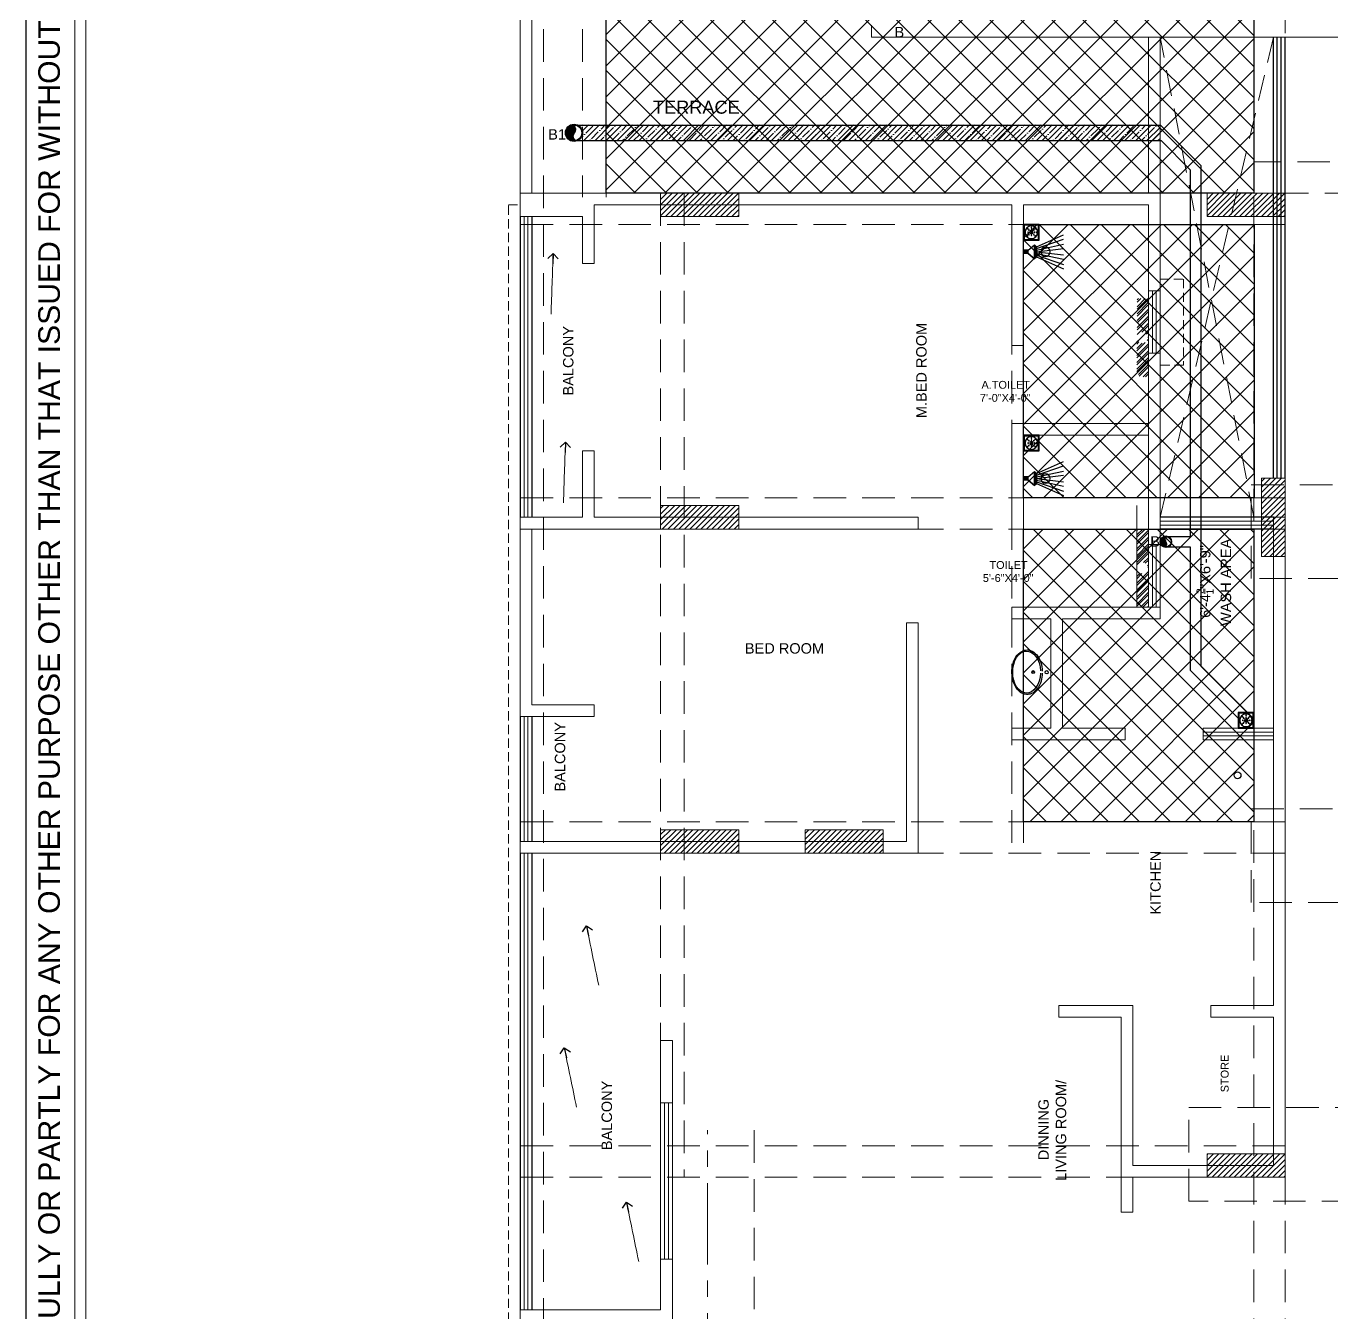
# Model space of a CAD drawing. Header units: inches. Extents: x 1807 to 67852, y 1160 to 20242.
# Drawn here: x 16490 to 16992, y 8974 to 9468 of the extents above; entities that cross this region are included whole.
import ezdxf

# ---------------------------------------------------------------- set-up
doc = ezdxf.new("R2010")
doc.units = ezdxf.units.IN
doc.header["$MEASUREMENT"] = 0
doc.linetypes.add('CENTER', pattern=[2, 1.25, -0.25, 0.25, -0.25])
doc.linetypes.add('DASHED', pattern=[0.75, 0.5, -0.25])
doc.layers.get('0').update_dxf_attribs({"lineweight": 20})
for name, color, linetype, lineweight in [('$TD_AUDIT_GENERATED_(67B1F)', 8, 'Continuous', 15), ('02WINDOW & DOTTED', 8, 'Continuous', 20), ('4 upvc pip', 5, 'Continuous', 30), ('4 upvc pip hatch', 6, 'Continuous', 5), ('4. UPCV', 6, 'Continuous', 30), ('A-HATCH', 252, 'Continuous', 13), ('AP_TEXT', 7, 'Continuous', 13), ('Bathing', 3, 'Continuous', 30), ('BLOCK', 7, 'Continuous', 0), ('column_01', 7, 'Continuous', 18), ('Dummy wall', 8, 'Continuous', 18), ('HATCH', 8, 'Continuous', 0), ('N.WALL', 7, 'Continuous', 25), ('PROJ.', 8, 'DASHED', 20), ('RAILING', 8, 'Continuous', 25), ('Railing 01', 8, 'Continuous', 18), ('SHOP TEXT', 7, 'Continuous', 15), ('SUNK', 216, 'Continuous', 30), ('SUNK HTACH', 165, 'Continuous', 15), ('wall', 7, 'Continuous', 20), ('WINDOW', 8, 'Continuous', 15)]:
    doc.layers.add(name, color=color, linetype=linetype, lineweight=lineweight)
doc.styles.add('Krupalu', font='arial.ttf', dxfattribs={"height": 8})
doc.styles.add('Krupalu 1', font='arial.ttf')
doc.dimstyles.new('Krupalu', dxfattribs={"dimtxt": 4, "dimasz": 4, "dimexe": 0, "dimexo": 0, "dimgap": 0.09, "dimtad": 0, "dimtoh": 1, "dimdec": 0, "dimzin": 3, "dimdsep": 46, "dimlunit": 4, "dimtxsty": 'Krupalu', "dimblk": 'DOTSMALL', "dimcen": 0, "dimse1": 1, "dimse2": 1, "dimclrd": 256, "dimclre": 256, "dimclrt": 7, "dimadec": 0, "dimazin": 0, "dimtfac": 1, "dimtdec": 0, "dimtofl": 0, "dimtmove": 1, "dimatfit": 0, "dimldrblk": 'OPEN90', "dimfxl": 1, "dimtolj": 1, "dimtzin": 0, "dimlwd": -1, "dimarcsym": 0})
pattern_1 = [(45, (-2883.811179141252, 0), (-1.060660171779821, 1.060660171779821), [])]
pattern_2 = [(225, (108474.4963731053, 21437.02916329858), (-1.325825214724774, 1.325825214724774), []), (225, (108474.4963731053, 21436.14527982343), (-1.325825214724774, 1.325825214724774), [])]
pattern_3 = [(45.00000000000001, (11951.29836738746, -55328.92698113223), (-5.966213466261491, 5.966213466261491), []), (135, (11951.29836738746, -55328.92698113223), (-5.966213466261491, -5.966213466261491), [])]

# ---------------------------------------------------------------- blocks, each defined once
blk = doc.blocks.new('dfhtutrut')
at = {"layer": 'HATCH'}
h = blk.add_hatch(dxfattribs=at)
h.set_pattern_fill('ANSI31', color=256, scale=12, style=0)
h.set_pattern_definition(pattern_1)
h.paths.add_polyline_path([(142145.4290197874, -630262.4774956577), (142175.4290198345, -630262.477495187), (142175.4290197353, -630253.47749518), (142145.4290196715, -630253.4774956562)])
h = blk.add_hatch(dxfattribs=at)
h.set_pattern_fill('ANSI31', color=256, scale=12, style=0)
h.set_pattern_definition(pattern_1)
h.paths.add_polyline_path([(142385.4290195042, -630262.4774923091), (142355.4290194571, -630262.4774918383), (142355.4290195563, -630253.4774918313), (142385.4290196201, -630253.4774923075)])
h = blk.add_hatch(dxfattribs=at)
h.set_pattern_fill('ANSI31', color=256, scale=12, style=0)
h.set_pattern_definition(pattern_1)
h.paths.add_polyline_path([(142376.4290202602, -630362.9774957297), (142376.429020731, -630392.9774957767), (142385.429020738, -630392.9774956775), (142385.4290202618, -630362.9774956137)])
h = blk.add_hatch(dxfattribs=at)
h.set_pattern_fill('ANSI31', color=256, scale=12, style=0)
h.set_pattern_definition(pattern_1)
h.paths.add_polyline_path([(142145.4290198385, -630382.477493898), (142175.4290198856, -630382.4774934272), (142175.4290197864, -630373.4774934202), (142145.4290197226, -630373.4774938965)])
h = blk.add_hatch(dxfattribs=at)
h.set_pattern_fill('ANSI31', color=256, scale=12, style=0)
h.set_pattern_definition(pattern_1)
h.paths.add_polyline_path([(142145.4290205156, -630506.977495697), (142175.4290205626, -630506.9774952262), (142175.4290204634, -630497.9774952192), (142145.4290203996, -630497.9774956955)])
h = blk.add_hatch(dxfattribs=at)
h.set_pattern_fill('ANSI31', color=256, scale=12, style=0)
h.set_pattern_definition(pattern_1)
h.paths.add_polyline_path([(142230.9290191861, -630506.977496561), (142200.9290191391, -630506.9774960902), (142200.9290192383, -630497.9774960832), (142230.9290193021, -630497.9774965595)])
h = blk.add_hatch(dxfattribs=at)
h.set_pattern_fill('ANSI31', color=256, scale=12, style=0)
h.set_pattern_definition(pattern_1)
h.paths.add_polyline_path([(142385.4290204016, -630622.4774952042), (142355.4290203545, -630622.4774956706), (142355.4290204524, -630631.4774956775), (142385.4290205162, -630631.4774952057)])
at = {"layer": 'column_01'}
for points in [[(142145.4290197874, -630262.4774956577), (142175.4290198345, -630262.477495187), (142175.4290197353, -630253.47749518), (142145.4290196715, -630253.4774956562)], [(142385.4290195042, -630262.4774923091), (142355.4290194571, -630262.4774918383), (142355.4290195563, -630253.4774918313), (142385.4290196201, -630253.4774923075)], [(142376.4290202602, -630362.9774957297), (142376.429020731, -630392.9774957767), (142385.429020738, -630392.9774956775), (142385.4290202618, -630362.9774956137)], [(142145.4290198385, -630382.477493898), (142175.4290198856, -630382.4774934272), (142175.4290197864, -630373.4774934202), (142145.4290197226, -630373.4774938965)], [(142145.4290205156, -630506.977495697), (142175.4290205626, -630506.9774952262), (142175.4290204634, -630497.9774952192), (142145.4290203996, -630497.9774956955)], [(142230.9290191861, -630506.977496561), (142200.9290191391, -630506.9774960902), (142200.9290192383, -630497.9774960832), (142230.9290193021, -630497.9774965595)], [(142385.4290204016, -630622.4774952042), (142355.4290203545, -630622.4774956706), (142355.4290204524, -630631.4774956775), (142385.4290205162, -630631.4774952057)]]:
    blk.add_lwpolyline(points, close=True, dxfattribs=at)
blk = doc.blocks.new('rwrwq')
at = {"layer": 'Bathing'}
for points in [[(19894.37203204799, -3202.340139237341), (19894.37203204799, -3196.340139237341), (19900.37203204799, -3196.340139237341), (19900.37203204799, -3202.340139237341)], [(19894.64703204798, -3202.065139237201), (19894.64703204798, -3196.615139237247), (19900.09703204799, -3196.615139237247), (19900.09703204799, -3202.065139237201)]]:
    blk.add_lwpolyline(points, close=True, dxfattribs=at)
for centre, radius in [((19897.37203204799, -3199.340139237355), 2.421044871691265), ((19895.50019133168, -3199.340139237355), 0.1287538472970482), ((19895.92520902531, -3197.893316214764), 0.1287538472970482), ((19895.92520902531, -3200.786962259974), 0.1287538472970482), ((19896.22368872772, -3199.340139237355), 0.1287538472970482), ((19896.41583037584, -3198.383937565223), 0.1287538472970482), ((19896.41583037584, -3200.296340909472), 0.1287538472970482), ((19896.86680024385, -3199.340139237355), 0.1287538472970482), ((19896.93864527541, -3198.906752464658), 0.1287538472970482), ((19896.93864527541, -3199.773526009761), 0.1287538472970482), ((19897.37203204799, -3198.109556690519), 0.1287538472970482), ((19897.37203204799, -3198.109556690519), 0.1287538472970482), ((19897.37203204799, -3198.83381198644), 0.1287538472970482), ((19897.37203204799, -3198.83381198644), 0.1287538472970482), ((19897.37203204799, -3199.340139237355), 0.1287538472970482), ((19897.37203204799, -3199.846466488007), 0.1287538472970482), ((19897.37203204799, -3199.846466488007), 0.1287538472970482), ((19897.37203204799, -3200.570721783957), 0.1287538472970482), ((19897.37203204799, -3200.570721783957), 0.1287538472970482), ((19897.37203204799, -3201.278879867829), 0.1287538472970482), ((19897.37203204799, -3201.278879867829), 0.1287538472970482), ((19897.80541882057, -3198.906752464658), 0.1287538472970482), ((19897.80541882057, -3199.773526009761), 0.1287538472970482), ((19897.8772638521, -3199.340139237355), 0.1287538472970482), ((19898.32823372013, -3198.383937565223), 0.1287538472970482), ((19898.32823372013, -3200.296340909472), 0.1287538472970482), ((19898.52037536825, -3199.340139237355), 0.1287538472970482), ((19898.81885507066, -3197.893316214764), 0.1287538472970482), ((19898.81885507066, -3200.786962259974), 0.1287538472970482)]:
    blk.add_circle(centre, radius, dxfattribs=at)
blk = doc.blocks.new('Shower')
at = {"layer": 'Bathing'}
h = blk.add_hatch(color=256, dxfattribs=at)
h.paths.add_polyline_path([(60267.41833196791, -3620.431860871338), (60268.65211769909, -3620.431860871395), (60268.65211769909, -3618.635292511739), (60267.4183319679, -3618.635292511768)])
h.paths.add_polyline_path([(60270.15766957924, -3623.625805427511), (60270.72500750469, -3622.804406799856), (60265.34544216232, -3622.804406799798), (60266.14786777544, -3623.625805427511)])
at = {"layer": 'Bathing', "ltscale": 3}
for p, q in [((60266.14786777544, -3623.625805427511), (60261.50000510409, -3633.999999717096)), ((60266.7830998716, -3623.625805427511), (60263.15139451563, -3633.999999717096)), ((60267.4183319679, -3623.625805427511), (60265.16633575584, -3633.999999717096)), ((60267.4183319679, -3620.431860871395), (60265.34544216236, -3622.804406799798)), ((60265.34544216236, -3622.804406799798), (60266.14786777544, -3623.625805427511)), ((60270.72500750468, -3622.804406799856), (60265.34544216236, -3622.804406799798)), ((60266.14786777544, -3623.625805427511), (60270.15766957925, -3623.625805427511)), ((60268.03522483353, -3623.625805427511), (60266.80128588562, -3633.999999717096)), ((60267.4183319679, -3620.431860871395), (60267.4183319679, -3618.635292511739)), ((60268.65211769909, -3618.635292511739), (60267.4183319679, -3618.635292511739)), ((60268.65211769898, -3618.635292511739), (60267.4183319679, -3618.635292511768)), ((60268.65211769909, -3620.431860871395), (60267.4183319679, -3620.431860871395)), ((60268.65211769898, -3620.431860871395), (60267.4183319679, -3620.431860871338)), ((60268.03522483352, -3623.625805427511), (60269.26916378141, -3633.999999717096)), ((60268.65211769909, -3620.431860871395), (60268.65211769909, -3618.635292511739)), ((60268.65211769909, -3620.431860871395), (60270.72500750473, -3622.804406799798)), ((60268.65211769914, -3623.625805427511), (60270.90411391117, -3633.999999717096)), ((60269.28734979543, -3623.625805427511), (60272.91905515142, -3633.999999717096)), ((60269.92258189157, -3623.625805427511), (60274.57044456293, -3633.999999717096)), ((60270.15766957925, -3623.625805427511), (60270.72500750473, -3622.804406799798))]:
    blk.add_line(p, q, dxfattribs=at)
for points in [[(60267.41833196787, -3620.431860871395), (60265.34544216223, -3622.804406799798)], [(60270.72500750468, -3622.804406799856), (60268.65211769898, -3620.431860871395)]]:
    blk.add_lwpolyline(points, dxfattribs=at)
blk.add_circle((60268.03522483353, -3627.043608548456), 1.779722321782173, dxfattribs=at)
blk = doc.blocks.new('_DotSmall')
at = {"color": 0, "linetype": 'ByBlock', "const_width": 0.5}
blk.add_lwpolyline([(-0.0625, 0, 1), (0.0625, 0, 1)], format="xyb", close=True, dxfattribs=at)
blk = doc.blocks.new('_Open90')
at = {"color": 0, "linetype": 'ByBlock', "lineweight": -2}
for p, q in [((0, 0), (-1, 0)), ((-0.5, 0.5), (0, 0)), ((0, 0), (-0.5, -0.5))]:
    blk.add_line(p, q, dxfattribs=at)
blk = doc.blocks.new('zw$137B')
at = {"layer": '$TD_AUDIT_GENERATED_(67B1F)', "linetype": 'DASHED', "lineweight": -2, "ltscale": 25}
for p, q in [((-572.9988513979188, 94.49999984470196), (-572.9988513979188, -1139.999999958207)), ((-563.9988513979188, 94.49999984470196), (-563.9988513979188, -1139.999999958207)), ((-548.9999999417341, 94.49999984470196), (-548.9999999417341, -270.0013424876379)), ((-539.9999999417341, 94.49999984470196), (-539.9999999417341, -270.0013424876379)), ((394.5000001612934, -256.4988514493452), (-290.9988480072061, -256.4988514493452)), ((-278.9999996192055, -268.5000000044238), (-573.0011516119994, -268.5000000044238)), ((-518.9988517975435, -268.5011481945403), (-518.9988517975435, -646.4999999981374)), ((-509.9988517975435, -268.5011481945403), (-509.9988517975435, -646.4999999981374)), ((292.4999999714491, -268.4988514493452), (-290.9988480072061, -268.4988514493452)), ((-278.9999996192055, -280.5000000044238), (-573.0011516119994, -280.5000000044238)), ((-278.9988480072061, -385.500000155298), (-573, -385.500000155298)), ((-278.9988480072061, -397.500000155298), (-573, -397.500000155298)), ((-278.9988480072061, -509.9999999452848), (-573, -509.9999999452848)), ((-278.9988480072061, -521.9999999452848), (-573, -521.9999999452848)), ((-278.9988480072061, -634.4999999981374), (-573, -634.4999999981374)), ((-278.9988480072061, -646.4999999981374), (-573, -646.4999999981374))]:
    blk.add_line(p, q, dxfattribs=at)
at = {"layer": '$TD_AUDIT_GENERATED_(67B1F)', "color": 1, "linetype": 'DASHED', "lineweight": -2, "ltscale": 25}
for p, q in [((-316.0288677171111, -619.7500483838228), (310.1641438384186, -619.7500483838066)), ((-316.0288677171111, -655.7500483838228), (-316.0288677171111, -619.7500483838228)), ((310.1641438384186, -655.7500483838066), (-316.0288677171111, -655.7500483838228))]:
    blk.add_line(p, q, dxfattribs=at)
at = {"layer": '$TD_AUDIT_GENERATED_(67B1F)', "linetype": 'DASHED', "lineweight": -2, "ltscale": 25}
for points in [[(-290.9988480072061, -1144.500574246282), (-290.9988480072061, -148.4999999729916)], [(-278.9988480072061, -1144.500574246282), (-278.9988480072061, -148.4999999729916)], [(-573, -277.5011481421534), (-573, -268.5011481421534)], [(-383.9988513988501, -280.5000000044238), (-383.9988513988501, -521.9999999452848)], [(-379.4988513988501, -280.5000000044238), (-379.4988513988501, -521.9999999452848)], [(-518.9999996029364, -628.500000811182), (-518.9988517975435, -780.0000005643815)], [(-482.9988514340366, -628.5000008152565), (-482.9988494528225, -780.0000001046574)]]:
    blk.add_lwpolyline(points, dxfattribs=at)
at = {"layer": '$TD_AUDIT_GENERATED_(67B1F)', "color": 1, "linetype": 'DASHED', "lineweight": -2, "ltscale": 25}
for points in [[(-292.0288677170975, -380.500048384979), (286.1641438383895, -380.500048384979), (286.1641438383895, -416.500048384979), (-292.0288677170975, -416.500048384979)], [(-292.0288677171111, -505.000048384979), (286.1641438383895, -505.000048384979), (286.1641438383895, -541.000048384979), (-292.0288677171111, -541.000048384979)]]:
    blk.add_lwpolyline(points, close=True, dxfattribs=at)
at = {"layer": '$TD_AUDIT_GENERATED_(67B1F)', "linetype": 'CENTER', "lineweight": -2, "ltscale": 25}
blk.add_lwpolyline([(-500.9988518654136, -780.0000003400492), (-500.9988498841994, -628.5000005798647)], dxfattribs=at)

msp = doc.modelspace()

# ---------------------------------------------------------------- hatches: boundary and pattern name
at = {"layer": '4 upvc pip hatch', "ltscale": 10}
h = msp.add_hatch(dxfattribs=at)
h.set_pattern_fill('ANSI31', color=256, scale=3, style=0)
h.set_pattern_definition([(315, (-46983.61509418753, 150153.3405935586), (-0.2651650429449554, -0.2651650429449554), [])])
edge = h.paths.add_edge_path()
edge.add_spline(control_points=[(16700.7685501268, 9430.371115640566), (16701.18523922637, 9429.807175263417), (16702.20978645414, 9428.420569397978), (16699.94065027278, 9426.363030803626), (16700.93150997032, 9424.965721892197), (16701.3331161691, 9424.399377411992)], knot_values=[0, 0, 0, 0, 1.259254292856843, 3.096230486813582, 4.348223097679245, 4.348223097679245, 4.348223097679245, 4.348223097679245], degree=3, periodic=0)
edge.add_arc((16700.98113017746, 9427.378656831865), 3, 180, 276.73795711866546, ccw=False)
edge.add_arc((16700.98113017746, 9427.378656831865), 3, 94.06338523190618, 180, ccw=False)
at = {"layer": '4 upvc pip hatch'}
h = msp.add_hatch(dxfattribs=at)
h.set_pattern_fill('ANSI35', color=256, scale=12, style=0)
h.set_pattern_definition([(45, (-7059.60635938761, 284.3511120190597), (-2.121320343559642, 2.121320343559643), []), (45, (-7057.485039047609, 284.3511120190597), (-2.121320343559642, 2.121320343559643), [3.75, -0.75, 0, -0.75])])
h.paths.add_polyline_path([(16704.28113017746, 9424.394552725898), (16926.28227877957, 9424.394552725898), (16926.28227877957, 9430.394552725898), (16704.28113017746, 9430.394552725898)])
at = {"layer": '4 upvc pip hatch', "ltscale": 10}
h = msp.add_hatch(dxfattribs=at)
h.set_pattern_fill('ANSI31', color=256, scale=1.999999999999999, angle=180.0000000001173, style=0)
h.set_pattern_definition([(135, (60021.93585329084, -84542.61441343522), (0.1767766952966368, 0.1767766952966369), [])])
edge = h.paths.add_edge_path()
edge.add_spline(control_points=[(16928.62170249466, 9272.28851675608), (16928.34390976162, 9271.912556504649), (16927.66087827644, 9270.988152594353), (16929.17363573068, 9269.61646019812), (16928.51306259899, 9268.684920923833), (16928.24532513313, 9268.30735793703)], knot_values=[0, 0, 0, 0, 1.259254292856843, 3.096230486813582, 4.348223097679245, 4.348223097679245, 4.348223097679245, 4.348223097679245], degree=3, periodic=0)
edge.add_arc((16928.47998246089, 9270.293544216946), 1.999999999999999, 83.26204288146253, 180.0000000001043)
edge.add_arc((16928.47998246089, 9270.293544216946), 1.999999999999999, 180.0000000001043, 265.9366147681012)
h = msp.add_hatch(dxfattribs=at)
h.set_pattern_fill('ANSI31', color=256, scale=1.999999999999999, angle=180.0000000001173, style=0)
h.set_pattern_definition([(135, (60021.93585329084, -84542.61441351811), (0.1767766952966368, 0.1767766952966369), [])])
edge = h.paths.add_edge_path()
edge.add_spline(control_points=[(16928.62170249466, 9272.288516838968), (16928.34390976162, 9271.912556587535), (16927.66087827644, 9270.98815267724), (16929.17363573068, 9269.616460281008), (16928.51306259899, 9268.684921006721), (16928.24532513313, 9268.307358019918)], knot_values=[0, 0, 0, 0, 1.259254292856843, 3.096230486813582, 4.348223097679245, 4.348223097679245, 4.348223097679245, 4.348223097679245], degree=3, periodic=0)
edge.add_arc((16928.47998246089, 9270.293544299833), 1.999999999999999, 83.26204288146253, 180.0000000001043)
edge.add_arc((16928.47998246089, 9270.293544299833), 1.999999999999999, 180.0000000001043, 265.9366147681012)
at = {"layer": 'Dummy wall', "ltscale": 10}
h = msp.add_hatch(dxfattribs=at)
h.set_pattern_fill('ANSI32', color=256, scale=5, angle=270, style=0)
h.set_pattern_definition(pattern_2)
h.paths.add_polyline_path([(16917.28227588302, 9345.693146632642), (16917.28227588302, 9344.142951381273), (16917.28227588302, 9335.520220609238), (16918.41526782982, 9333.674890596361), (16921.78227588311, 9333.674890596361), (16921.78227588298, 9342.674890564434), (16921.78227588298, 9363.674890596361), (16921.42368403987, 9363.674890596361), (16921.42368403987, 9349.440154534026, -0.0916162614194295), (16921.56509219674, 9348.674890596361, -1), (16917.28227588302, 9348.674890596361)])
h = msp.add_hatch(dxfattribs=at)
h.set_pattern_fill('ANSI32', color=256, scale=5, angle=270, style=0)
h.set_pattern_definition(pattern_2)
h.paths.add_polyline_path([(16917.42368403987, 9363.674890596361), (16917.42368403987, 9349.440154534004, -0.6880721096036829), (16921.42368403987, 9349.440154534026), (16921.42368403987, 9363.674890596361)])
h = msp.add_hatch(dxfattribs=at)
h.set_pattern_fill('ANSI32', color=256, scale=5, angle=270, style=0)
h.set_pattern_definition(pattern_2)
h.paths.add_polyline_path([(16921.78227588304, 9275.174891237548), (16917.28227588304, 9275.174891237548), (16917.28227571701, 9264.618382075865), (16917.28227569402, 9263.156635036252), (16917.28227564712, 9260.174895939432, -2.414213535522352), (16919.42368380398, 9258.03348774889, -0.4081784772964397), (16917.28227564643, 9260.130681227725), (16917.28227560023, 9257.193156775338), (16917.28227557585, 9255.64296151703), (16917.28227541121, 9245.174890907321), (16921.78227588304, 9245.174891237548), (16921.78227588304, 9269.174890596361)])
at = {"layer": 'SUNK HTACH', "ltscale": 10}
h = msp.add_hatch(dxfattribs=at)
h.set_pattern_fill('ANSI37', color=1, scale=67.5, style=0)
h.set_pattern_definition(pattern_3)
h.paths.add_polyline_path([(16713.28113023572, 9512.173743139865), (16962.28228217025, 9512.173743139865), (16962.28228217025, 9404.174890512397), (16713.28113023572, 9404.174890512397)])
h = msp.add_hatch(dxfattribs=at)
h.set_pattern_fill('ANSI37', color=1, scale=67.5, style=0)
h.set_pattern_definition(pattern_3)
h.paths.add_polyline_path([(16873.78227877957, 9392.174890512397), (16962.35107874914, 9392.174890512397), (16962.35107874914, 9287.174890361523), (16873.78227877957, 9287.174890361523)])
h = msp.add_hatch(dxfattribs=at)
h.set_pattern_fill('ANSI37', color=1, scale=67.5, style=0)
h.set_pattern_definition(pattern_3)
h.paths.add_polyline_path([(16873.78227877861, 9275.17489050774), (16962.28228217025, 9275.17489050774), (16962.28228217025, 9162.674890571536), (16873.78227877861, 9162.674890571536)])

# ---------------------------------------------------------------- linework, layer by layer
at = {"layer": '02WINDOW & DOTTED', "linetype": 'DASHED', "ltscale": 20}
for p, q in [((16962.28227811783, 9279.67489050774), (16926.28227877957, 9464.173743139865)), ((16969.78227788398, 9464.173743139865), (16926.28227877945, 9279.67489050774))]:
    msp.add_line(p, q, dxfattribs=at)
at = {"layer": '4 upvc pip'}
msp.add_lwpolyline([(16490.39278698429, 9838.79226470621), (18913.59404890365, 9838.79226470621), (18913.59404890365, 8125.417635068383), (16490.39278698429, 8125.417635068383)], close=True, dxfattribs=at)
at = {"layer": '4. UPCV', "ltscale": 10}
for p, q in [((16700.98312489553, 9430.378656168714), (16926.29817533675, 9430.378656168714)), ((16941.86034918804, 9414.816482317425), (16926.28227877957, 9430.394552725898)), ((16700.98312489553, 9424.378656168714), (16926.64132108726, 9424.378656168714)), ((16937.86034918804, 9413.159628067933), (16926.62542453007, 9424.394552725898)), ((16937.86034918804, 9413.159628067933), (16937.86034918804, 9272.293544216946)), ((16941.86034918804, 9414.816482317425), (16941.86034918804, 9222.546221266826)), ((16928.47998246089, 9272.293544216946, -3.907853122517682), (16937.86034918804, 9272.293544216946)), ((16928.47998246089, 9268.29354438272, -3.907853122517682), (16937.86034918804, 9268.29354438272)), ((16937.86034918804, 9268.29354438272), (16937.86034918804, 9220.889367017337)), ((16956.28228217026, 9202.467434035134), (16937.86034918804, 9220.889367017337)), ((16959.73167994715, 9204.674890507737), (16941.86034918804, 9222.546221266826))]:
    msp.add_line(p, q, dxfattribs=at)
for centre, radius in [((16700.98113017746, 9427.378656831865), 3.3), ((16700.98113017746, 9427.378656831865), 3), ((16928.47998246089, 9270.293544216946, -3.907853122517682), 2.199999999999999), ((16928.47998246089, 9270.293544299833, -3.907853122517682), 2.199999999999999), ((16928.47998246089, 9270.293544216946, -3.907853122517682), 1.999999999999999), ((16928.47998246089, 9270.293544299833, -3.907853122517682), 1.999999999999999)]:
    msp.add_circle(centre, radius, dxfattribs=at)
for points, knots in [([(16700.7685501268, 9430.371115640566), (16701.18523913786, 9429.807175383505), (16702.20978410183, 9428.42056934214), (16699.94065262436, 9426.363030841763), (16700.93151005435, 9424.965721773848), (16701.3331161691, 9424.399377411992)], [0, 0, 0, 0, 1.888881036914295, 4.644344532956827, 6.522333056650295, 6.522333056650295, 6.522333056650295, 6.522333056650295]), ([(16928.62170249466, 9272.28851675608, -3.907853122517682), (16928.3439098502, 9271.912556624744, -3.907853122517681), (16927.66088062872, 9270.988152538526, -3.907853122517682), (16929.17363337914, 9269.616460236224, -3.90785312251768), (16928.51306251499, 9268.684920805475, -3.907853122517683), (16928.24532513313, 9268.30735793703, -3.907853122517682)], [0, 0, 0, 0, 1.259253890504481, 3.096229289575368, 4.348221507847407, 4.348221507847407, 4.348221507847407, 4.348221507847407]), ([(16928.62170249466, 9272.288516838968, -3.907853122517682), (16928.3439098502, 9271.912556707632, -3.907853122517681), (16927.66088062872, 9270.988152621414, -3.907853122517682), (16929.17363337914, 9269.61646031911, -3.90785312251768), (16928.51306251499, 9268.684920888367, -3.907853122517683), (16928.24532513313, 9268.307358019918, -3.907853122517682)], [0, 0, 0, 0, 1.259253890504481, 3.096229289575368, 4.348221507847407, 4.348221507847407, 4.348221507847407, 4.348221507847407])]:
    msp.add_open_spline(points, degree=3, knots=knots, dxfattribs=at)
at = {"layer": 'A-HATCH'}
for points in [[(18847.84627468929, 9820.026733048175), (16552.06076870601, 9820.026733048275, 0.4142135623730951), (16509.15831864219, 9777.124282984372), (16509.15831864219, 8191.165409282758, 0.4142135623730951), (16556.1405611985, 8144.183166726254), (18844.78709949119, 8144.183166726254, 0.4142135623730953), (18894.82851724576, 8194.224584480915), (18894.82851724576, 9773.044490491833, 0.4142135623730951)], [(18847.84627468929, 9815.856614902006), (16552.06076870601, 9815.85661490208, 0.4142135623730951), (16513.32843678819, 9777.124282984372), (16513.32843678819, 8191.165409282758, 0.4142135623730951), (16556.1405611985, 8148.353284872497), (18844.78709949119, 8148.353284872497, 0.4142135623731504), (18890.6583990995, 8194.224584480915), (18890.6583990995, 9773.044490491833, 0.4142135623731546)]]:
    msp.add_lwpolyline(points, format="xyb", close=True, dxfattribs=at)
at = {"layer": 'AP_TEXT'}
msp.add_line((16943.50664282767, 9250.31595037054), (16943.50664282767, 9252.162801042927), dxfattribs=at)
at = {"layer": 'Bathing'}
for centre, radius in [((16877.4460137717, 9220.215808330424), 0.5477062227527695), ((16877.4460137717, 9220.215808330424), 0.4032960061653105), ((16882.66674130981, 9220.15607106415), 0.6155345738159739)]:
    msp.add_circle(centre, radius, dxfattribs=at)
at = {"layer": 'Bathing', "extrusion": (-2.764237678960602e-10, -0.0005301243182328594, 0.9999998594840939)}
msp.add_circle((16956.01510160011, 9180.568861374622, -4.415475722691402), 1.323438652761297, dxfattribs=at)
at = {"layer": 'Bathing', "extrusion": (0, 0, -1)}
msp.add_ellipse((16874.93429887615, 9220.215808330424), major_axis=(1.484532673765726e-10, 8.056748866623227), ratio=0.663757989353429, start_param=1.630195805320444, end_param=7.796446130066879, dxfattribs=at)
at = {"layer": 'Bathing'}
for points, knots in [([(16880.96858185943, 9219.83058882688), (16880.94030544805, 9218.783477811812), (16880.78134362679, 9217.743886918382), (16880.16832212557, 9215.647863242746), (16879.66867156729, 9214.620145193738), (16878.40077155977, 9212.957308651385), (16877.63074402491, 9212.32167170252), (16876.18488059632, 9211.702835935488), (16875.54763586857, 9211.585063873412), (16874.28148340696, 9211.651739851775), (16873.65485255743, 9211.835738648282), (16872.49015891328, 9212.46965385016), (16871.95154254898, 9212.918282385188), (16871.00366443992, 9214.022975855247), (16870.59395682349, 9214.67915656927), (16869.77861598178, 9216.472186183293), (16869.46310901435, 9217.692004144395), (16869.21819008541, 9220.212686332728), (16869.28907675052, 9221.51206723039), (16869.80615090678, 9223.944495140897), (16870.25176048576, 9225.076359872211), (16871.44985310297, 9226.955690557457), (16872.20329052032, 9227.703820702474), (16873.70558580695, 9228.530702425021), (16874.41557636208, 9228.722086069843), (16875.12755164824, 9228.722086069843)], [1.610972373639783, 1.610972373639783, 1.610972373639783, 1.610972373639783, 1.985827239866159, 1.985827239866159, 2.425310698292767, 2.425310698292767, 2.864794156719375, 2.864794156719375, 3.176532129011759, 3.176532129011759, 3.488270101304142, 3.488270101304142, 3.800008073596525, 3.800008073596525, 4.111746045888909, 4.111746045888909, 4.567037032492656, 4.567037032492656, 5.022328019096402, 5.022328019096402, 5.477619005700146, 5.477619005700146, 5.932909992303892, 5.932909992303892, 6.283185307179585, 6.283185307179585, 6.283185307179585, 6.283185307179585]), ([(16875.12755164824, 9228.722086069843), (16875.59077148189, 9228.722086069843), (16876.0537220609, 9228.641833068657), (16877.36055632131, 9228.185214685713), (16878.15525575893, 9227.60340599899), (16879.48117166088, 9226.029318702844), (16880.01479644046, 9225.036793110397), (16880.73117824455, 9222.879785251076), (16880.93021803635, 9221.727405064012), (16880.96694322251, 9220.563809020066)], [0, 0, 0, 0, 0.2278934061597285, 0.2278934061597285, 0.6673768645863363, 0.6673768645863363, 1.106860323012944, 1.106860323012944, 1.523520708206541, 1.523520708206541, 1.523520708206541, 1.523520708206541])]:
    msp.add_open_spline(points, degree=3, knots=knots, dxfattribs=at)
at = {"layer": 'PROJ.', "ltscale": 7}
for points in [[(16680.28227877957, 8970.67489050774), (16675.78227877957, 8970.67489050774), (16675.78227877957, 9399.67489050774), (16680.28227877957, 9399.67489050774)], [(16926.28227877957, 9371.17489050774), (16935.28227877957, 9371.17489050774), (16935.28227877957, 9338.17489050774), (16926.28227877957, 9338.17489050774)]]:
    msp.add_lwpolyline(points, dxfattribs=at)
at = {"layer": 'RAILING'}
for p, q in [((16969.78227788396, 9294.67488984196), (16969.78227788398, 9464.173743139865)), ((16971.28227788396, 9294.674889861286), (16971.28227788398, 9464.173743139865)), ((16972.78227788396, 9294.67488988061), (16972.78227788398, 9464.173743139865)), ((16974.28227788396, 9294.674889899936), (16974.28227788398, 9464.173743139865)), ((16680.28227877957, 9395.17489050774), (16680.28227877957, 9279.67489050774)), ((16684.78227877957, 9395.17489050774), (16684.78227877957, 9279.67489050774)), ((16969.78227877957, 9279.67489050774), (16926.28227877945, 9279.67489050774)), ((16969.78227877957, 9275.17489050774), (16926.28227877945, 9275.17489050774)), ((16680.28227877957, 9203.17489050774), (16680.28227877957, 9155.17489050774)), ((16684.78227877957, 9203.17489050774), (16684.78227877957, 9155.17489050774)), ((16680.28227877957, 9150.67489050774), (16680.28227877957, 8975.17489050774)), ((16684.78227877957, 9150.67489050774), (16684.78227877957, 8975.17489050774))]:
    msp.add_line(p, q, dxfattribs=at)
at = {"layer": 'Railing 01'}
for p, q in [((16681.78227877957, 9395.17489050774), (16681.78227877957, 9279.67489050774)), ((16683.28227877957, 9395.17489050774), (16683.28227877957, 9279.67489050774)), ((16969.78227877957, 9278.17489050774), (16926.28227877945, 9278.17489050774)), ((16969.78227877957, 9276.67489050774), (16926.28227877945, 9276.67489050774)), ((16681.78227877957, 9203.17489050774), (16681.78227877957, 9155.17489050774)), ((16683.28227877957, 9203.17489050774), (16683.28227877957, 9155.17489050774)), ((16681.78227877957, 9150.67489050774), (16681.78227877957, 8975.17489050774)), ((16683.28227877957, 9150.67489050774), (16683.28227877957, 8975.17489050774))]:
    msp.add_line(p, q, dxfattribs=at)
at = {"layer": 'SUNK'}
for points in [[(16713.28113023572, 9512.173743139865), (16962.28228217025, 9512.173743139865), (16962.28228217025, 9404.174890512397), (16713.28113023572, 9404.174890512397)], [(16873.78227877957, 9392.174890512397), (16962.35107874914, 9392.174890512397), (16962.35107874914, 9287.174890361523), (16873.78227877957, 9287.174890361523)], [(16873.78227877861, 9275.17489050774), (16962.28228217025, 9275.17489050774), (16962.28228217025, 9162.674890571536), (16873.78227877861, 9162.674890571536)]]:
    msp.add_lwpolyline(points, close=True, dxfattribs=at)
at = {"layer": 'wall'}
for p, q in [((16680.28112882218, 9512.173743139865), (16680.28112882218, 9404.17489050774)), ((16684.78112882218, 9512.173743139865), (16684.78112882218, 9404.17489050774)), ((16815.28112882215, 9468.673743139865), (16815.28112882215, 9464.173743139865)), ((17118.28112882218, 9464.173743139865), (16815.28112882218, 9464.173743139865)), ((16921.78227877957, 9404.17489050774), (16921.78227877957, 9464.173743139865)), ((16926.28227877957, 9404.17489050774), (16926.28227877957, 9464.173743139865)), ((16926.28227877957, 9404.17489050774), (16680.28227877957, 9404.17489050774)), ((16680.28227877957, 9395.17489050774), (16680.28227877957, 9404.17489050774)), ((16926.28227877957, 9366.67489050774), (16926.28227877957, 9404.17489050774)), ((16708.78227877957, 9399.67489050774), (16708.78227877957, 9377.17489050774)), ((16869.28227877957, 9399.67489050774), (16708.78227877968, 9399.67489050774)), ((16869.28227877957, 9399.67489050774), (16869.28227877957, 9345.67489050774)), ((16921.78227877957, 9399.67489050774), (16873.78227877957, 9399.67489050774)), ((16873.78227877957, 9399.67489050774), (16873.78227877957, 9345.67489050774)), ((16921.78227877957, 9366.67489050774), (16921.78227877957, 9399.67489050774)), ((16704.28227877968, 9395.17489050774), (16680.28227877957, 9395.17489050774)), ((16704.28227877957, 9395.17489050774), (16704.28227877957, 9377.17489050774)), ((16704.28227877957, 9377.17489050774), (16708.78227877968, 9377.17489050774)), ((16926.28227877957, 9366.67489050774), (16921.78227877945, 9366.67489050774)), ((16873.78227877957, 9345.67489050774), (16869.28227877957, 9345.67489050774)), ((16921.78227588327, 9269.174891237548, -4), (16921.78227877968, 9342.67489050774)), ((16926.28227877957, 9342.67489050774), (16921.78227877957, 9342.67489050774)), ((16926.28227588269, 9269.174891237548, -4), (16926.28227877957, 9342.67489050774)), ((16921.78227877968, 9315.67489050774), (16869.28227877957, 9315.67489050774)), ((16869.28227877957, 9315.67489050774), (16869.28227877957, 9275.17489050774)), ((16921.78227877968, 9311.17489050774), (16873.78227877957, 9311.17489050774)), ((16873.78227877957, 9311.17489050774), (16873.78227877957, 9275.17489050774)), ((16704.28227877957, 9305.17489050774), (16708.78227877968, 9305.17489050774)), ((16704.28227877945, 9305.17489050774), (16704.28227877945, 9279.67489050774)), ((16708.78227877957, 9305.17489050774), (16708.78227877957, 9279.67489050774)), ((16917.2822787798, 9245.17489050774), (16917.28227877968, 9284.186247706559)), ((16680.28227877957, 9279.67489050774), (16680.28227877957, 9203.17489050774)), ((16704.28227877945, 9279.67489050774), (16680.28227877957, 9279.67489050774)), ((16833.28227877945, 9275.17489050774), (16684.78227877957, 9275.17489050774)), ((16684.78227877957, 9275.17489050774), (16684.78227877957, 9207.67489050774)), ((16833.28227877945, 9279.67489050774), (16708.78227877957, 9279.67489050774)), ((16833.28227877957, 9279.67489050774), (16833.28227877957, 9275.17489050774)), ((16873.78227877957, 9275.17489050774), (16869.28227877957, 9275.17489050774)), ((16969.78227877957, 9279.67489050774), (16974.28227877957, 9279.67489050774)), ((16969.78227877957, 9279.67489050774), (16969.78227877957, 9092.17489050774)), ((16974.28227877957, 9279.67489050774), (16974.28227877957, 9026.17489050774)), ((16926.28227588304, 9269.174891237548, -4), (16921.78227588304, 9269.174891237548, -4)), ((16921.78227877957, 9245.17489050774), (16869.28227877957, 9245.17489050774)), ((16869.28227877968, 9245.17489050774), (16869.28227877957, 9240.674890500522)), ((16921.78227877957, 9245.17489050774), (16921.78227588304, 9245.174891237548, -4)), ((16926.28227588292, 9245.174891237548, -4), (16921.78227588304, 9245.174891237548, -4)), ((16926.28227877957, 9240.67489050774), (16926.28227588292, 9245.174891237548, -4)), ((16884.28227877957, 9240.67489050774), (16869.28227877957, 9240.67489050774)), ((16884.28227877957, 9240.67489050774), (16884.28227877957, 9198.67489050774)), ((16926.28227877957, 9240.67489050774), (16888.78227877957, 9240.67489050774)), ((16888.78227877957, 9240.67489050774), (16888.78227877957, 9198.67489050774)), ((16833.28227877945, 9239.17489050774), (16828.78227877957, 9239.17489050774)), ((16828.78227877957, 9239.17489050774), (16828.78227877957, 9155.17489050774)), ((16833.28227877957, 9239.17489050774), (16833.28227877957, 9150.67489050774)), ((16708.78227877957, 9207.67489050774), (16684.78227877957, 9207.67489050774)), ((16708.78227877957, 9207.67489050774), (16708.78227877957, 9203.17489050774)), ((16708.78227877968, 9203.17489050774), (16680.28227877957, 9203.17489050774)), ((16869.28227877957, 9198.67489050774), (16884.28227877968, 9198.67489050774)), ((16869.28227877957, 9198.674890471419), (16869.28227877957, 9194.17489050774)), ((16888.78227877968, 9198.67489050774), (16912.78227877957, 9198.67489050774)), ((16912.78227877957, 9198.67489050774), (16912.78227877957, 9194.17489050774)), ((16942.78227877957, 9198.67489050774), (16942.78227877957, 9194.17489050774)), ((16869.28227877957, 9194.17489050774), (16912.78227877957, 9194.17489050774)), ((16828.78227877957, 9155.17489050774), (16680.28227877957, 9155.17489050774)), ((16680.28227877957, 9150.67489050774), (16680.28227877957, 9155.17489050774)), ((16833.28227877957, 9150.67489050774), (16680.28227877957, 9150.67489050774)), ((16887.28227877957, 9092.17489050774), (16915.78227877957, 9092.17489050774)), ((16887.28227877957, 9092.174890500522), (16887.28227877957, 9087.67489050774)), ((16915.78227877957, 9092.17489050774), (16915.78227877945, 9030.67489050774)), ((16945.78227877957, 9092.17489050774), (16945.78227877957, 9087.67489050774)), ((16945.78227877957, 9092.17489050774), (16969.78227877957, 9092.17489050774)), ((16887.28227877957, 9087.67489050774), (16911.28227877957, 9087.67489050774)), ((16911.28227877957, 9087.67489050774), (16911.28227877945, 9012.67489050774)), ((16945.78227877957, 9087.67489050774), (16969.78227877957, 9087.67489050774)), ((16969.78227877957, 9087.67489050774), (16969.78227877957, 9030.67489050774)), ((16738.78227877957, 9078.67489050774), (16734.28227877957, 9078.67489050774)), ((16734.28227877957, 9078.67489050774), (16734.28227877957, 9054.67489050774)), ((16738.78227877957, 9078.67489050774), (16738.78227877968, 9054.67489050774)), ((16738.78227877957, 9054.67489050774), (16734.28227877968, 9054.67489050774)), ((16915.78227877945, 9030.67489050774), (16969.78227877957, 9030.67489050774)), ((16915.78227877945, 9026.17489050774), (16974.28227877957, 9026.17489050774)), ((16915.78227877945, 9026.17489050774), (16915.78227877945, 9012.67489050774)), ((16911.28227877957, 9012.67489050774), (16915.78227877957, 9012.67489050774)), ((16738.78227877957, 8994.67489050774), (16734.28227877968, 8994.67489050774)), ((16734.28227877957, 8994.67489050774), (16734.28227877957, 8975.17489050774)), ((16738.78227877968, 8994.67489050774), (16738.78227877957, 8970.67489050774)), ((16680.28227877957, 8975.17489050774), (16734.28227877957, 8975.17489050774)), ((16680.28227877957, 8975.17489050774), (16680.28227877957, 8966.17489050774))]:
    msp.add_line(p, q, dxfattribs=at)
at = {"layer": 'WINDOW'}
for p, q in [((16921.78227877957, 9342.67489050774), (16921.78227877957, 9366.67489050774)), ((16923.28227877957, 9342.67489050774), (16923.28227877957, 9366.67489050774)), ((16924.78227877957, 9342.67489050774), (16924.78227877957, 9366.67489050774)), ((16926.28227877957, 9342.67489050774), (16926.28227877957, 9366.67489050774)), ((16921.78227588304, 9245.174891237548, -4), (16921.78227588304, 9269.174891237548, -4)), ((16923.28227588304, 9245.174891237548, -4), (16923.28227588304, 9269.174891237548, -4)), ((16924.78227588304, 9245.174891237548, -4), (16924.78227588304, 9269.174891237548, -4)), ((16926.28227588304, 9245.174891237548, -4), (16926.28227588304, 9269.174891237548, -4)), ((16942.78227877957, 9198.67489050774), (16969.78227877957, 9198.67489050774)), ((16942.78227877957, 9197.17489050774), (16969.78227877957, 9197.17489050774)), ((16942.78227877957, 9195.67489050774), (16969.78227877957, 9195.67489050774)), ((16942.78227877957, 9194.17489050774), (16969.78227877957, 9194.17489050774)), ((16734.28227877957, 9054.67489050774), (16734.28227877968, 8994.67489050774)), ((16735.78227877957, 9054.67489050774), (16735.78227877968, 8994.67489050774)), ((16737.28227877957, 9054.67489050774), (16737.28227877968, 8994.67489050774)), ((16738.78227877957, 9054.67489050774), (16738.78227877968, 8994.67489050774))]:
    msp.add_line(p, q, dxfattribs=at)

# ---------------------------------------------------------------- block references
at = {"layer": '$TD_AUDIT_GENERATED_(67B1F)'}
msp.add_blockref('zw$137B', (17253.28113017746, 9672.67489051682), dxfattribs=at)
at = {"layer": 'Bathing', "xscale": -1}
for name, p, rotation in [('rwrwq', (13677.44213954226, 29286.54692256039), 89.9999999999999), ('Shower', (13255.14698337128, 69649.7101154298), 89.99999999999994), ('rwrwq', (13677.44213664572, 29205.54692264436), 89.99999999999991), ('Shower', (13255.14698337124, 69562.60188161183), 89.99999999999994), ('rwrwq', (13759.94214293294, 29099.04692255574), 89.9999999999999)]:
    msp.add_blockref(name, p, dxfattribs=dict(at, rotation=rotation))
at = {"layer": 'column_01'}
msp.add_blockref('dfhtutrut', (-125411.1467417362, 639657.6523855136), dxfattribs=at)

# ---------------------------------------------------------------- texts
at = {"layer": '4. UPCV', "ltscale": 10, "style": 'Krupalu 1'}
for s, p in [('B', (16824.18790272311, 9464.050446888927)), ('B1', (16691.0718845454, 9424.77366931318)), ('B', (16922.48941637342, 9268.41306728455, -3.907853122517682)), ('B', (16922.48941637342, 9268.413067367437, -3.907853122517682))]:
    msp.add_text(s, height=4, dxfattribs=at).set_placement(p)
at = {"layer": 'AP_TEXT', "style": 'Krupalu 1'}
for s, height, p in [('BALCONY', 4, (16700.76674100608, 9326.461694299505)), ('M.BED ROOM', 4, (16836.50229453042, 9317.75704038472)), ('WASH AREA', 4, (16953.55064101639, 9237.93859722119)), ('"X6\'-9"', 4, (16945.59122672944, 9252.162801042927)), ('2', 2.8, (16943.05936231312, 9250.226778395969)), ("6'-4", 4, (16945.59122672944, 9241.050557589188)), ('1', 2.8, (16946.78476924879, 9250.0474436472)), ('BALCONY', 4, (16697.59319478776, 9174.312105976309)), ('KITCHEN', 4, (16926.49832632212, 9127.055688513006)), ('STORE ', 3, (16952.58264043379, 9058.787386104377)), ('BALCONY', 4, (16715.583056164, 9036.542312794394)), ('LIVING ROOM/', 4, (16890.15704785092, 9024.75116347897)), ('DINNING', 4, (16883.43952811363, 9032.68463835519))]:
    msp.add_text(s, height=height, rotation=90.00000000000001, dxfattribs=at).set_placement(p)
for s, height, p in [('A.TOILET', 3, (16857.60002150371, 9329.064517558116)), ('7\'-0"X4\'-0"', 3, (16857.00259447406, 9324.064517558116)), ('TOILET', 3, (16860.67256497681, 9259.862622753746)), ('5\'-6"X4\'-0"', 3, (16858.1281223669, 9254.860499611503)), ('BED ROOM', 4, (16766.67434878129, 9227.314665589161))]:
    msp.add_text(s, height=height, dxfattribs=at).set_placement(p)
at = {"layer": 'BLOCK', "style": 'Krupalu'}
msp.add_text('THIS DRAWING IS THE PROPERTY OF KRUPALU CONSULTANT  AND SHOULD NOT BE USED FULLY OR PARTLY FOR ANY OTHER PURPOSE OTHER THAN THAT ISSUED FOR WITHOUT THE PRIOR PERMISSION.', height=8.283472713547171, rotation=90, dxfattribs=at).set_placement((16503.35696830489, 8445.84551393841))
at = {"layer": 'SHOP TEXT', "ltscale": 0.1, "style": 'Krupalu 1'}
msp.add_text('TERRACE', height=5, dxfattribs=at).set_placement((16731.31347233062, 9434.717892819346))

# ---------------------------------------------------------------- leaders
at = {"layer": 'N.WALL', "color": 1, "path_type": 1}
for points in [[(16692.9540697238, 9381.011232053936), (16692.16792054888, 9357.72288862006)], [(16697.70472155402, 9308.563791643144), (16696.9185723791, 9285.275448209268)], [(16705.74808910341, 9122.766711554174), (16710.46247676968, 9099.946993778718)], [(16697.23181258273, 9075.92719069045), (16701.94620024901, 9053.107472914997)], [(16721.14289666002, 9016.640804142662), (16725.8572843263, 8993.821086367207)]]:
    msp.add_leader(points, dimstyle='Krupalu', override={"dimgap": 0.09, "dimtad": 0, "dimclrd": 1}, dxfattribs=at)

doc.saveas('drawing.dxf')
